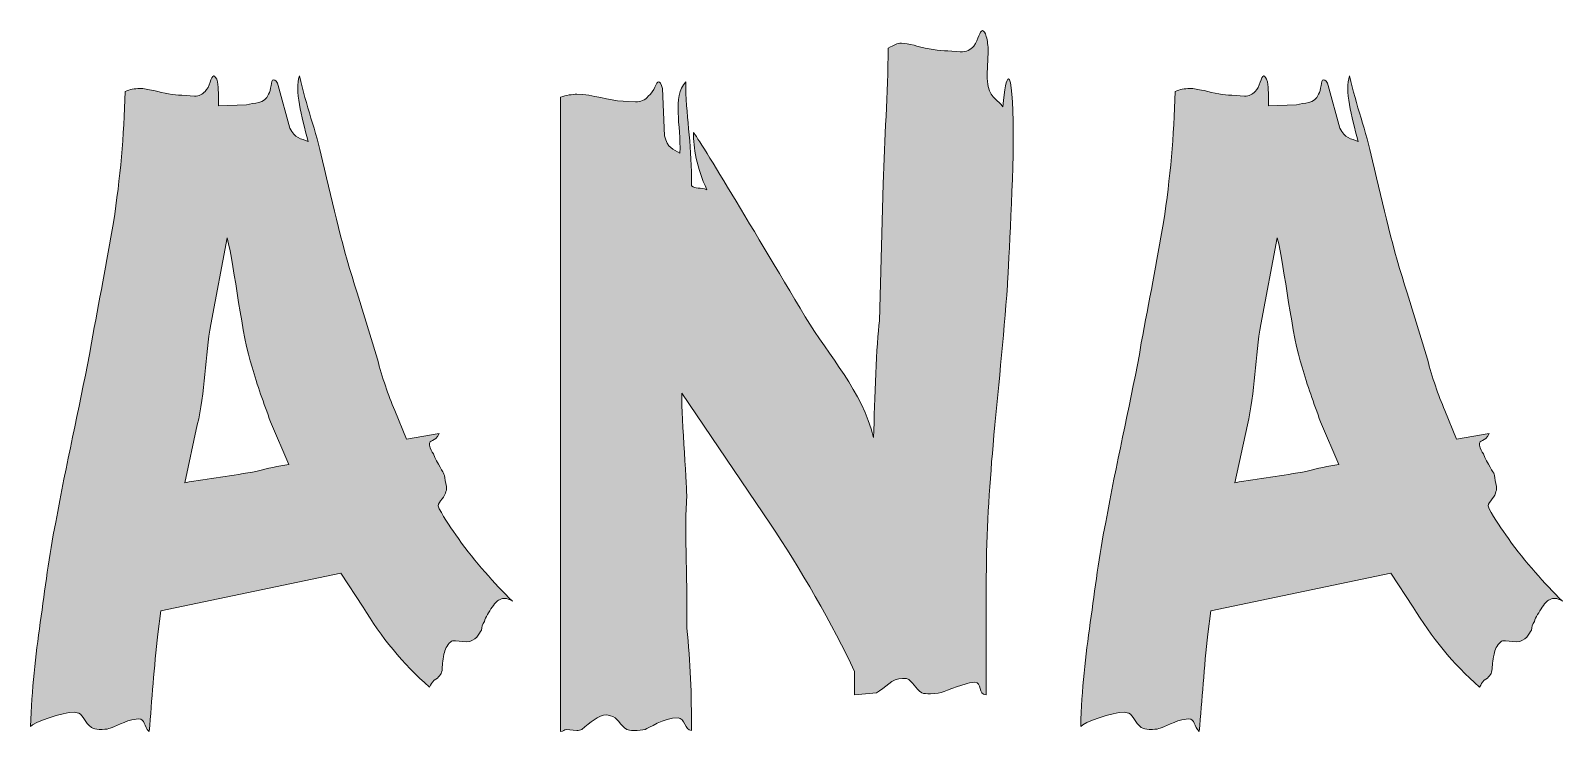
# Model space of a CAD drawing. Header units: inches. Extents: x -2159 to 3042, y -1353 to -29.
# Drawn here: x 689 to 863.9, y -1302.8 to -1222.8 of the extents above; entities that cross this region are included whole.
import ezdxf

# ---------------------------------------------------------------- set-up
doc = ezdxf.new("R2010")
doc.units = ezdxf.units.IN
doc.header["$MEASUREMENT"] = 0
doc.layers.add('Layer 1', color=7, linetype='Continuous')

# ---------------------------------------------------------------- blocks, each defined once
blk = doc.blocks.new('block 74')
at = {"layer": 'Layer 1', "true_color": 0x4a4849}
h = blk.add_hatch(color=59, dxfattribs=at)
h.dxf.hatch_style = 2
edge = h.paths.add_edge_path()
edge.add_spline(control_points=[(800.67, -1228.29), (801, -1228.29), (801.22, -1230.93), (801.22, -1234.34), (801.22, -1241.05), (800.56, -1250.73), (800.56, -1251.83), (800.12, -1257.99), (799.46, -1263.93), (798.91, -1270.09), (798.47, -1275.26), (798.14, -1279.99), (798.14, -1285.16), (798.14, -1285.16), (798.14, -1298.58), (798.14, -1298.58), (797.15, -1298.58), (797.7, -1297.15), (796.82, -1297.15), (796.38, -1297.15), (796.05, -1297.26), (795.72, -1297.37), (793.08, -1298.14), (793.3, -1298.47), (791.76, -1298.47), (791.32, -1298.47), (790.99, -1298.47), (790.77, -1298.36), (790, -1297.92), (789.78, -1297.04), (789.01, -1296.71), (789.01, -1296.71), (788.57, -1296.71), (788.57, -1296.71), (787.36, -1296.71), (786.59, -1297.81), (785.6, -1298.36), (785.6, -1298.36), (783.07, -1298.58), (783.07, -1298.58), (783.07, -1298.58), (783.07, -1295.94), (783.07, -1295.94), (780.76, -1290.77), (776.69, -1283.84), (773.5, -1279.11), (773.5, -1279.11), (763.38, -1264.15), (763.38, -1264.15), (763.27, -1265.47), (763.93, -1274.49), (763.93, -1275.81), (763.71, -1280.21), (763.93, -1282.85), (763.93, -1286.92), (763.93, -1286.92), (763.93, -1290.99), (763.93, -1290.99), (764.37, -1294.84), (764.48, -1298.58), (764.48, -1302.65), (763.71, -1302.65), (763.71, -1301.22), (762.94, -1301.22), (761.29, -1301.22), (759.53, -1302.43), (759.2, -1302.54), (758.87, -1302.65), (758.43, -1302.65), (757.88, -1302.65), (757.55, -1302.65), (757.22, -1302.65), (757.11, -1302.54), (756.34, -1302.1), (756.01, -1301.11), (755.24, -1301), (755.24, -1301), (754.8, -1300.89), (754.8, -1300.89), (753.81, -1300.89), (752.93, -1301.77), (751.94, -1302.54), (751.83, -1302.65), (751.61, -1302.65), (751.39, -1302.65), (751.39, -1302.65), (750.18, -1302.54), (750.18, -1302.54), (749.85, -1302.54), (749.96, -1302.76), (749.52, -1302.76), (749.52, -1302.76), (749.52, -1230.38), (749.52, -1230.38), (750.18, -1230.16), (750.84, -1230.05), (751.39, -1230.05), (753.26, -1230.05), (755.02, -1230.82), (756.67, -1230.82), (756.67, -1230.82), (758.1, -1230.93), (758.1, -1230.93), (758.65, -1230.93), (759.2, -1230.71), (759.53, -1230.27), (760.3, -1229.72), (760.41, -1228.62), (760.74, -1228.62), (760.85, -1228.62), (760.96, -1228.84), (761.18, -1229.39), (761.18, -1229.39), (761.4, -1234.78), (761.4, -1234.78), (761.73, -1236.21), (762.39, -1236.32), (763.16, -1236.76), (763.27, -1233.57), (762.28, -1230.38), (763.82, -1228.62), (763.82, -1232.25), (764.48, -1235.66), (764.48, -1239.62), (764.48, -1239.62), (764.48, -1240.5), (764.48, -1240.5), (764.92, -1240.94), (765.47, -1240.61), (766.24, -1240.94), (765.03, -1238.41), (764.7, -1236.1), (764.7, -1234.45), (764.37, -1233.57), (771.19, -1244.9), (777.46, -1255.46), (780.21, -1259.97), (783.95, -1263.93), (785.27, -1269.21), (785.38, -1264.92), (785.6, -1258.54), (785.93, -1255.9), (785.93, -1255.9), (786.37, -1240.28), (786.37, -1240.28), (786.48, -1235.11), (786.92, -1230.05), (786.92, -1224.77), (787.69, -1224.44), (787.91, -1224.22), (788.46, -1224.22), (788.79, -1224.22), (789.34, -1224.33), (789.89, -1224.44), (789.89, -1224.44), (790.22, -1224.55), (790.22, -1224.55), (791.43, -1224.88), (792.75, -1225.1), (793.74, -1225.1), (793.74, -1225.1), (795.17, -1225.21), (795.17, -1225.21), (795.83, -1225.21), (796.38, -1224.99), (796.71, -1224.55), (797.26, -1223.78), (797.37, -1222.79), (797.7, -1222.79), (797.81, -1222.79), (798.03, -1223.01), (798.14, -1223.45), (798.25, -1224), (798.36, -1224.44), (798.36, -1225.21), (798.36, -1225.21), (798.25, -1227.74), (798.25, -1227.74), (798.25, -1228.4), (798.25, -1228.84), (798.36, -1229.17), (798.69, -1230.6), (799.57, -1230.71), (800.01, -1231.48), (800.23, -1229.39), (800.45, -1228.29), (800.67, -1228.29)], knot_values=[0, 0, 0, 0, 1, 1, 1, 2, 2, 2, 3, 3, 3, 4, 4, 4, 5, 5, 5, 6, 6, 6, 7, 7, 7, 8, 8, 8, 9, 9, 9, 10, 10, 10, 11, 11, 11, 12, 12, 12, 13, 13, 13, 14, 14, 14, 15, 15, 15, 16, 16, 16, 17, 17, 17, 18, 18, 18, 19, 19, 19, 20, 20, 20, 21, 21, 21, 22, 22, 22, 23, 23, 23, 24, 24, 24, 25, 25, 25, 26, 26, 26, 27, 27, 27, 28, 28, 28, 29, 29, 29, 30, 30, 30, 31, 31, 31, 32, 32, 32, 33, 33, 33, 34, 34, 34, 35, 35, 35, 36, 36, 36, 37, 37, 37, 38, 38, 38, 39, 39, 39, 40, 40, 40, 41, 41, 41, 42, 42, 42, 43, 43, 43, 44, 44, 44, 45, 45, 45, 46, 46, 46, 47, 47, 47, 48, 48, 48, 49, 49, 49, 50, 50, 50, 51, 51, 51, 52, 52, 52, 53, 53, 53, 54, 54, 54, 55, 55, 55, 56, 56, 56, 57, 57, 57, 58, 58, 58, 59, 59, 59, 60, 60, 60, 61, 61, 61, 62, 62, 62, 62], degree=3, periodic=1)
h = blk.add_hatch(color=59, dxfattribs=at)
h.dxf.hatch_style = 2
edge = h.paths.add_edge_path()
edge.add_spline(control_points=[(744.02, -1287.91), (743.69, -1287.69), (743.36, -1287.58), (743.25, -1287.58), (742.92, -1287.58), (742.81, -1287.58), (742.7, -1287.69), (742.26, -1287.8), (742.15, -1288.02), (741.71, -1288.57), (741.38, -1289.12), (740.94, -1289.78), (740.83, -1290.22), (740.61, -1290.55), (740.5, -1290.88), (740.5, -1291.21), (740.17, -1291.54), (739.95, -1292.53), (738.74, -1292.53), (738.74, -1292.53), (737.53, -1292.42), (737.53, -1292.42), (737.2, -1292.42), (737.09, -1292.42), (736.98, -1292.53), (736.54, -1292.97), (736.32, -1293.41), (736.21, -1293.96), (736.1, -1294.73), (735.99, -1295.28), (735.99, -1295.83), (735.88, -1296.27), (735.66, -1296.6), (735.11, -1296.93), (734.78, -1297.26), (734.78, -1297.37), (734.56, -1297.7), (731.48, -1295.06), (729.06, -1291.98), (726.97, -1288.57), (726.97, -1288.57), (724.44, -1284.72), (724.44, -1284.72), (724.44, -1284.72), (703.87, -1289.01), (703.87, -1289.01), (703.87, -1289.01), (703.54, -1291.65), (703.54, -1291.65), (703.1, -1295.5), (702.88, -1299.13), (702.55, -1302.76), (701.89, -1302.21), (702.11, -1301.33), (701.34, -1301.33), (701.34, -1301.33), (700.57, -1301.44), (700.57, -1301.44), (699.36, -1301.77), (698.26, -1302.43), (697.93, -1302.43), (697.71, -1302.54), (697.38, -1302.54), (696.83, -1302.54), (696.5, -1302.54), (696.17, -1302.43), (695.95, -1302.32), (695.18, -1301.77), (695.07, -1301), (694.52, -1300.67), (694.52, -1300.67), (693.97, -1300.56), (693.97, -1300.56), (692.76, -1300.56), (689.24, -1301.77), (689.02, -1302.21), (689.13, -1297.92), (689.57, -1294.18), (690.12, -1290.33), (690.67, -1286.48), (691.11, -1282.74), (691.88, -1278.89), (693.09, -1272.29), (694.52, -1266.02), (695.73, -1259.75), (695.73, -1259.75), (695.95, -1258.43), (695.95, -1258.43), (696.83, -1253.7), (697.71, -1249.19), (698.48, -1244.68), (699.25, -1239.51), (699.69, -1234.89), (699.8, -1229.72), (700.35, -1229.5), (700.9, -1229.39), (701.45, -1229.39), (702, -1229.39), (702.33, -1229.5), (703.1, -1229.61), (704.31, -1229.94), (705.3, -1230.16), (706.29, -1230.16), (706.29, -1230.16), (707.72, -1230.27), (707.72, -1230.27), (708.27, -1230.27), (708.6, -1230.05), (708.93, -1229.72), (709.48, -1229.28), (709.59, -1227.96), (709.92, -1227.96), (710.03, -1227.96), (710.25, -1228.18), (710.36, -1228.62), (710.47, -1229.5), (710.47, -1230.16), (710.47, -1231.37), (710.47, -1231.37), (713.66, -1231.26), (713.66, -1231.26), (714.54, -1230.93), (715.75, -1231.26), (716.19, -1230.05), (716.52, -1229.61), (716.41, -1228.4), (716.74, -1228.4), (716.96, -1228.4), (717.18, -1228.62), (717.29, -1229.06), (717.29, -1229.06), (718.61, -1233.9), (718.61, -1233.9), (719.16, -1235.11), (719.93, -1235.11), (720.7, -1235.44), (719.93, -1232.47), (719.16, -1229.61), (719.71, -1227.96), (720.48, -1231.37), (721.58, -1234.12), (722.35, -1237.64), (723.56, -1242.81), (724.66, -1247.76), (726.31, -1252.71), (726.31, -1252.71), (728.62, -1260.3), (728.62, -1260.3), (729.17, -1262.39), (729.83, -1264.37), (730.6, -1266.13), (730.6, -1266.13), (731.92, -1269.43), (731.92, -1269.43), (731.92, -1269.43), (735.66, -1268.77), (735.66, -1268.77), (735.22, -1269.87), (734.45, -1269.32), (734.56, -1270.09), (734.67, -1270.53), (734.78, -1270.86), (735, -1271.08), (735.44, -1272.18), (736.21, -1273.28), (736.21, -1273.39), (736.32, -1273.61), (736.32, -1273.94), (736.43, -1274.49), (736.54, -1274.93), (736.54, -1275.26), (736.43, -1275.37), (736.43, -1275.92), (735.55, -1276.58), (735.55, -1277.02), (735.55, -1277.02), (735.66, -1277.35), (735.66, -1277.35), (736.32, -1278.56), (737.09, -1279.66), (737.86, -1280.76), (739.84, -1283.51), (741.93, -1285.82), (744.02, -1287.91)], knot_values=[0, 0, 0, 0, 1, 1, 1, 2, 2, 2, 3, 3, 3, 4, 4, 4, 5, 5, 5, 6, 6, 6, 7, 7, 7, 8, 8, 8, 9, 9, 9, 10, 10, 10, 11, 11, 11, 12, 12, 12, 13, 13, 13, 14, 14, 14, 15, 15, 15, 16, 16, 16, 17, 17, 17, 18, 18, 18, 19, 19, 19, 20, 20, 20, 21, 21, 21, 22, 22, 22, 23, 23, 23, 24, 24, 24, 25, 25, 25, 26, 26, 26, 27, 27, 27, 28, 28, 28, 29, 29, 29, 30, 30, 30, 31, 31, 31, 32, 32, 32, 33, 33, 33, 34, 34, 34, 35, 35, 35, 36, 36, 36, 37, 37, 37, 38, 38, 38, 39, 39, 39, 40, 40, 40, 41, 41, 41, 42, 42, 42, 43, 43, 43, 44, 44, 44, 45, 45, 45, 46, 46, 46, 47, 47, 47, 48, 48, 48, 49, 49, 49, 50, 50, 50, 51, 51, 51, 52, 52, 52, 53, 53, 53, 54, 54, 54, 55, 55, 55, 56, 56, 56, 57, 57, 57, 58, 58, 58, 59, 59, 59, 60, 60, 60, 61, 61, 61, 61], degree=3, periodic=1)
edge = h.paths.add_edge_path()
edge.add_spline(control_points=[(714.87, -1273.06), (716.08, -1272.73), (717.29, -1272.51), (718.5, -1272.29), (718.5, -1272.29), (716.41, -1267.45), (716.41, -1267.45), (715.64, -1265.25), (714.87, -1263.27), (714.32, -1261.18), (713.11, -1257.77), (712.34, -1249.85), (711.46, -1246.44), (711.46, -1246.44), (709.59, -1256.34), (709.59, -1256.34), (708.93, -1259.75), (708.93, -1264.26), (708.05, -1267.78), (708.05, -1267.78), (706.62, -1274.38), (706.62, -1274.38), (709.37, -1273.94), (712.01, -1273.61), (714.87, -1273.06)], knot_values=[0, 0, 0, 0, 1, 1, 1, 2, 2, 2, 3, 3, 3, 4, 4, 4, 5, 5, 5, 6, 6, 6, 7, 7, 7, 8, 8, 8, 8], degree=3, periodic=1)
h = blk.add_hatch(color=59, dxfattribs=at)
h.dxf.hatch_style = 2
edge = h.paths.add_edge_path()
edge.add_spline(control_points=[(863.92, -1287.91), (863.58, -1287.69), (863.25, -1287.58), (863.15, -1287.58), (862.82, -1287.58), (862.71, -1287.58), (862.59, -1287.69), (862.16, -1287.8), (862.04, -1288.02), (861.61, -1288.57), (861.28, -1289.12), (860.83, -1289.78), (860.73, -1290.22), (860.5, -1290.55), (860.4, -1290.88), (860.4, -1291.21), (860.07, -1291.54), (859.84, -1292.53), (858.63, -1292.53), (858.63, -1292.53), (857.42, -1292.42), (857.42, -1292.42), (857.09, -1292.42), (856.99, -1292.42), (856.88, -1292.53), (856.44, -1292.97), (856.21, -1293.41), (856.11, -1293.96), (856, -1294.73), (855.88, -1295.28), (855.88, -1295.83), (855.78, -1296.27), (855.55, -1296.6), (855, -1296.93), (854.67, -1297.26), (854.67, -1297.37), (854.46, -1297.7), (851.38, -1295.06), (848.96, -1291.98), (846.87, -1288.57), (846.87, -1288.57), (844.33, -1284.72), (844.33, -1284.72), (844.33, -1284.72), (823.76, -1289.01), (823.76, -1289.01), (823.76, -1289.01), (823.43, -1291.65), (823.43, -1291.65), (823, -1295.5), (822.78, -1299.13), (822.45, -1302.76), (821.79, -1302.21), (822, -1301.33), (821.24, -1301.33), (821.24, -1301.33), (820.46, -1301.44), (820.46, -1301.44), (819.25, -1301.77), (818.16, -1302.43), (817.83, -1302.43), (817.6, -1302.54), (817.28, -1302.54), (816.72, -1302.54), (816.39, -1302.54), (816.06, -1302.43), (815.84, -1302.32), (815.08, -1301.77), (814.96, -1301), (814.42, -1300.67), (814.42, -1300.67), (813.87, -1300.56), (813.87, -1300.56), (812.66, -1300.56), (809.13, -1301.77), (808.92, -1302.21), (809.02, -1297.92), (809.46, -1294.18), (810.01, -1290.33), (810.56, -1286.48), (811, -1282.74), (811.77, -1278.89), (812.99, -1272.29), (814.42, -1266.02), (815.62, -1259.75), (815.62, -1259.75), (815.84, -1258.43), (815.84, -1258.43), (816.72, -1253.7), (817.6, -1249.19), (818.38, -1244.68), (819.14, -1239.51), (819.58, -1234.89), (819.7, -1229.72), (820.25, -1229.5), (820.79, -1229.39), (821.34, -1229.39), (821.89, -1229.39), (822.22, -1229.5), (823, -1229.61), (824.21, -1229.94), (825.2, -1230.16), (826.18, -1230.16), (826.18, -1230.16), (827.62, -1230.27), (827.62, -1230.27), (828.17, -1230.27), (828.5, -1230.05), (828.83, -1229.72), (829.38, -1229.28), (829.49, -1227.96), (829.82, -1227.96), (829.92, -1227.96), (830.14, -1228.18), (830.25, -1228.62), (830.37, -1229.5), (830.37, -1230.16), (830.37, -1231.37), (830.37, -1231.37), (833.55, -1231.26), (833.55, -1231.26), (834.43, -1230.93), (835.64, -1231.26), (836.08, -1230.05), (836.42, -1229.61), (836.3, -1228.4), (836.63, -1228.4), (836.86, -1228.4), (837.08, -1228.62), (837.18, -1229.06), (837.18, -1229.06), (838.5, -1233.9), (838.5, -1233.9), (839.05, -1235.11), (839.83, -1235.11), (840.59, -1235.44), (839.83, -1232.47), (839.05, -1229.61), (839.61, -1227.96), (840.38, -1231.37), (841.47, -1234.12), (842.25, -1237.64), (843.46, -1242.81), (844.55, -1247.76), (846.21, -1252.71), (846.21, -1252.71), (848.51, -1260.3), (848.51, -1260.3), (849.07, -1262.39), (849.72, -1264.37), (850.5, -1266.13), (850.5, -1266.13), (851.82, -1269.43), (851.82, -1269.43), (851.82, -1269.43), (855.55, -1268.77), (855.55, -1268.77), (855.12, -1269.87), (854.34, -1269.32), (854.46, -1270.09), (854.57, -1270.53), (854.67, -1270.86), (854.9, -1271.08), (855.33, -1272.18), (856.11, -1273.28), (856.11, -1273.39), (856.21, -1273.61), (856.21, -1273.94), (856.33, -1274.49), (856.44, -1274.93), (856.44, -1275.26), (856.33, -1275.37), (856.33, -1275.92), (855.45, -1276.58), (855.45, -1277.02), (855.45, -1277.02), (855.55, -1277.35), (855.55, -1277.35), (856.21, -1278.56), (856.99, -1279.66), (857.75, -1280.76), (859.74, -1283.51), (861.83, -1285.82), (863.92, -1287.91)], knot_values=[0, 0, 0, 0, 1, 1, 1, 2, 2, 2, 3, 3, 3, 4, 4, 4, 5, 5, 5, 6, 6, 6, 7, 7, 7, 8, 8, 8, 9, 9, 9, 10, 10, 10, 11, 11, 11, 12, 12, 12, 13, 13, 13, 14, 14, 14, 15, 15, 15, 16, 16, 16, 17, 17, 17, 18, 18, 18, 19, 19, 19, 20, 20, 20, 21, 21, 21, 22, 22, 22, 23, 23, 23, 24, 24, 24, 25, 25, 25, 26, 26, 26, 27, 27, 27, 28, 28, 28, 29, 29, 29, 30, 30, 30, 31, 31, 31, 32, 32, 32, 33, 33, 33, 34, 34, 34, 35, 35, 35, 36, 36, 36, 37, 37, 37, 38, 38, 38, 39, 39, 39, 40, 40, 40, 41, 41, 41, 42, 42, 42, 43, 43, 43, 44, 44, 44, 45, 45, 45, 46, 46, 46, 47, 47, 47, 48, 48, 48, 49, 49, 49, 50, 50, 50, 51, 51, 51, 52, 52, 52, 53, 53, 53, 54, 54, 54, 55, 55, 55, 56, 56, 56, 57, 57, 57, 58, 58, 58, 59, 59, 59, 60, 60, 60, 61, 61, 61, 61], degree=3, periodic=1)
edge = h.paths.add_edge_path()
edge.add_spline(control_points=[(834.76, -1273.06), (835.97, -1272.73), (837.18, -1272.51), (838.39, -1272.29), (838.39, -1272.29), (836.3, -1267.45), (836.3, -1267.45), (835.54, -1265.25), (834.76, -1263.27), (834.21, -1261.18), (833, -1257.77), (832.24, -1249.85), (831.36, -1246.44), (831.36, -1246.44), (829.49, -1256.34), (829.49, -1256.34), (828.83, -1259.75), (828.83, -1264.26), (827.95, -1267.78), (827.95, -1267.78), (826.51, -1274.38), (826.51, -1274.38), (829.26, -1273.94), (831.91, -1273.61), (834.76, -1273.06)], knot_values=[0, 0, 0, 0, 1, 1, 1, 2, 2, 2, 3, 3, 3, 4, 4, 4, 5, 5, 5, 6, 6, 6, 7, 7, 7, 8, 8, 8, 8], degree=3, periodic=1)
at = {"layer": 'Layer 1', "lineweight": 0}
for points, knots in [([(800.67, -1228.29), (801, -1228.29), (801.22, -1230.93), (801.22, -1234.34), (801.22, -1241.05), (800.56, -1250.73), (800.56, -1251.83), (800.12, -1257.99), (799.46, -1263.93), (798.91, -1270.09), (798.47, -1275.26), (798.14, -1279.99), (798.14, -1285.16), (798.14, -1285.16), (798.14, -1298.58), (798.14, -1298.58), (797.15, -1298.58), (797.7, -1297.15), (796.82, -1297.15), (796.38, -1297.15), (796.05, -1297.26), (795.72, -1297.37), (793.08, -1298.14), (793.3, -1298.47), (791.76, -1298.47), (791.32, -1298.47), (790.99, -1298.47), (790.77, -1298.36), (790, -1297.92), (789.78, -1297.04), (789.01, -1296.71), (789.01, -1296.71), (788.57, -1296.71), (788.57, -1296.71), (787.36, -1296.71), (786.59, -1297.81), (785.6, -1298.36), (785.6, -1298.36), (783.07, -1298.58), (783.07, -1298.58), (783.07, -1298.58), (783.07, -1295.94), (783.07, -1295.94), (780.76, -1290.77), (776.69, -1283.84), (773.5, -1279.11), (773.5, -1279.11), (763.38, -1264.15), (763.38, -1264.15), (763.27, -1265.47), (763.93, -1274.49), (763.93, -1275.81), (763.71, -1280.21), (763.93, -1282.85), (763.93, -1286.92), (763.93, -1286.92), (763.93, -1290.99), (763.93, -1290.99), (764.37, -1294.84), (764.48, -1298.58), (764.48, -1302.65), (763.71, -1302.65), (763.71, -1301.22), (762.94, -1301.22), (761.29, -1301.22), (759.53, -1302.43), (759.2, -1302.54), (758.87, -1302.65), (758.43, -1302.65), (757.88, -1302.65), (757.55, -1302.65), (757.22, -1302.65), (757.11, -1302.54), (756.34, -1302.1), (756.01, -1301.11), (755.24, -1301), (755.24, -1301), (754.8, -1300.89), (754.8, -1300.89), (753.81, -1300.89), (752.93, -1301.77), (751.94, -1302.54), (751.83, -1302.65), (751.61, -1302.65), (751.39, -1302.65), (751.39, -1302.65), (750.18, -1302.54), (750.18, -1302.54), (749.85, -1302.54), (749.96, -1302.76), (749.52, -1302.76), (749.52, -1302.76), (749.52, -1230.38), (749.52, -1230.38), (750.18, -1230.16), (750.84, -1230.05), (751.39, -1230.05), (753.26, -1230.05), (755.02, -1230.82), (756.67, -1230.82), (756.67, -1230.82), (758.1, -1230.93), (758.1, -1230.93), (758.65, -1230.93), (759.2, -1230.71), (759.53, -1230.27), (760.3, -1229.72), (760.41, -1228.62), (760.74, -1228.62), (760.85, -1228.62), (760.96, -1228.84), (761.18, -1229.39), (761.18, -1229.39), (761.4, -1234.78), (761.4, -1234.78), (761.73, -1236.21), (762.39, -1236.32), (763.16, -1236.76), (763.27, -1233.57), (762.28, -1230.38), (763.82, -1228.62), (763.82, -1232.25), (764.48, -1235.66), (764.48, -1239.62), (764.48, -1239.62), (764.48, -1240.5), (764.48, -1240.5), (764.92, -1240.94), (765.47, -1240.61), (766.24, -1240.94), (765.03, -1238.41), (764.7, -1236.1), (764.7, -1234.45), (764.37, -1233.57), (771.19, -1244.9), (777.46, -1255.46), (780.21, -1259.97), (783.95, -1263.93), (785.27, -1269.21), (785.38, -1264.92), (785.6, -1258.54), (785.93, -1255.9), (785.93, -1255.9), (786.37, -1240.28), (786.37, -1240.28), (786.48, -1235.11), (786.92, -1230.05), (786.92, -1224.77), (787.69, -1224.44), (787.91, -1224.22), (788.46, -1224.22), (788.79, -1224.22), (789.34, -1224.33), (789.89, -1224.44), (789.89, -1224.44), (790.22, -1224.55), (790.22, -1224.55), (791.43, -1224.88), (792.75, -1225.1), (793.74, -1225.1), (793.74, -1225.1), (795.17, -1225.21), (795.17, -1225.21), (795.83, -1225.21), (796.38, -1224.99), (796.71, -1224.55), (797.26, -1223.78), (797.37, -1222.79), (797.7, -1222.79), (797.81, -1222.79), (798.03, -1223.01), (798.14, -1223.45), (798.25, -1224), (798.36, -1224.44), (798.36, -1225.21), (798.36, -1225.21), (798.25, -1227.74), (798.25, -1227.74), (798.25, -1228.4), (798.25, -1228.84), (798.36, -1229.17), (798.69, -1230.6), (799.57, -1230.71), (800.01, -1231.48), (800.23, -1229.39), (800.45, -1228.29), (800.67, -1228.29)], [0, 0, 0, 0, 1, 1, 1, 2, 2, 2, 3, 3, 3, 4, 4, 4, 5, 5, 5, 6, 6, 6, 7, 7, 7, 8, 8, 8, 9, 9, 9, 10, 10, 10, 11, 11, 11, 12, 12, 12, 13, 13, 13, 14, 14, 14, 15, 15, 15, 16, 16, 16, 17, 17, 17, 18, 18, 18, 19, 19, 19, 20, 20, 20, 21, 21, 21, 22, 22, 22, 23, 23, 23, 24, 24, 24, 25, 25, 25, 26, 26, 26, 27, 27, 27, 28, 28, 28, 29, 29, 29, 30, 30, 30, 31, 31, 31, 32, 32, 32, 33, 33, 33, 34, 34, 34, 35, 35, 35, 36, 36, 36, 37, 37, 37, 38, 38, 38, 39, 39, 39, 40, 40, 40, 41, 41, 41, 42, 42, 42, 43, 43, 43, 44, 44, 44, 45, 45, 45, 46, 46, 46, 47, 47, 47, 48, 48, 48, 49, 49, 49, 50, 50, 50, 51, 51, 51, 52, 52, 52, 53, 53, 53, 54, 54, 54, 55, 55, 55, 56, 56, 56, 57, 57, 57, 58, 58, 58, 59, 59, 59, 60, 60, 60, 61, 61, 61, 62, 62, 62, 62]), ([(744.02, -1287.91), (743.69, -1287.69), (743.36, -1287.58), (743.25, -1287.58), (742.92, -1287.58), (742.81, -1287.58), (742.7, -1287.69), (742.26, -1287.8), (742.15, -1288.02), (741.71, -1288.57), (741.38, -1289.12), (740.94, -1289.78), (740.83, -1290.22), (740.61, -1290.55), (740.5, -1290.88), (740.5, -1291.21), (740.17, -1291.54), (739.95, -1292.53), (738.74, -1292.53), (738.74, -1292.53), (737.53, -1292.42), (737.53, -1292.42), (737.2, -1292.42), (737.09, -1292.42), (736.98, -1292.53), (736.54, -1292.97), (736.32, -1293.41), (736.21, -1293.96), (736.1, -1294.73), (735.99, -1295.28), (735.99, -1295.83), (735.88, -1296.27), (735.66, -1296.6), (735.11, -1296.93), (734.78, -1297.26), (734.78, -1297.37), (734.56, -1297.7), (731.48, -1295.06), (729.06, -1291.98), (726.97, -1288.57), (726.97, -1288.57), (724.44, -1284.72), (724.44, -1284.72), (724.44, -1284.72), (703.87, -1289.01), (703.87, -1289.01), (703.87, -1289.01), (703.54, -1291.65), (703.54, -1291.65), (703.1, -1295.5), (702.88, -1299.13), (702.55, -1302.76), (701.89, -1302.21), (702.11, -1301.33), (701.34, -1301.33), (701.34, -1301.33), (700.57, -1301.44), (700.57, -1301.44), (699.36, -1301.77), (698.26, -1302.43), (697.93, -1302.43), (697.71, -1302.54), (697.38, -1302.54), (696.83, -1302.54), (696.5, -1302.54), (696.17, -1302.43), (695.95, -1302.32), (695.18, -1301.77), (695.07, -1301), (694.52, -1300.67), (694.52, -1300.67), (693.97, -1300.56), (693.97, -1300.56), (692.76, -1300.56), (689.24, -1301.77), (689.02, -1302.21), (689.13, -1297.92), (689.57, -1294.18), (690.12, -1290.33), (690.67, -1286.48), (691.11, -1282.74), (691.88, -1278.89), (693.09, -1272.29), (694.52, -1266.02), (695.73, -1259.75), (695.73, -1259.75), (695.95, -1258.43), (695.95, -1258.43), (696.83, -1253.7), (697.71, -1249.19), (698.48, -1244.68), (699.25, -1239.51), (699.69, -1234.89), (699.8, -1229.72), (700.35, -1229.5), (700.9, -1229.39), (701.45, -1229.39), (702, -1229.39), (702.33, -1229.5), (703.1, -1229.61), (704.31, -1229.94), (705.3, -1230.16), (706.29, -1230.16), (706.29, -1230.16), (707.72, -1230.27), (707.72, -1230.27), (708.27, -1230.27), (708.6, -1230.05), (708.93, -1229.72), (709.48, -1229.28), (709.59, -1227.96), (709.92, -1227.96), (710.03, -1227.96), (710.25, -1228.18), (710.36, -1228.62), (710.47, -1229.5), (710.47, -1230.16), (710.47, -1231.37), (710.47, -1231.37), (713.66, -1231.26), (713.66, -1231.26), (714.54, -1230.93), (715.75, -1231.26), (716.19, -1230.05), (716.52, -1229.61), (716.41, -1228.4), (716.74, -1228.4), (716.96, -1228.4), (717.18, -1228.62), (717.29, -1229.06), (717.29, -1229.06), (718.61, -1233.9), (718.61, -1233.9), (719.16, -1235.11), (719.93, -1235.11), (720.7, -1235.44), (719.93, -1232.47), (719.16, -1229.61), (719.71, -1227.96), (720.48, -1231.37), (721.58, -1234.12), (722.35, -1237.64), (723.56, -1242.81), (724.66, -1247.76), (726.31, -1252.71), (726.31, -1252.71), (728.62, -1260.3), (728.62, -1260.3), (729.17, -1262.39), (729.83, -1264.37), (730.6, -1266.13), (730.6, -1266.13), (731.92, -1269.43), (731.92, -1269.43), (731.92, -1269.43), (735.66, -1268.77), (735.66, -1268.77), (735.22, -1269.87), (734.45, -1269.32), (734.56, -1270.09), (734.67, -1270.53), (734.78, -1270.86), (735, -1271.08), (735.44, -1272.18), (736.21, -1273.28), (736.21, -1273.39), (736.32, -1273.61), (736.32, -1273.94), (736.43, -1274.49), (736.54, -1274.93), (736.54, -1275.26), (736.43, -1275.37), (736.43, -1275.92), (735.55, -1276.58), (735.55, -1277.02), (735.55, -1277.02), (735.66, -1277.35), (735.66, -1277.35), (736.32, -1278.56), (737.09, -1279.66), (737.86, -1280.76), (739.84, -1283.51), (741.93, -1285.82), (744.02, -1287.91)], [0, 0, 0, 0, 1, 1, 1, 2, 2, 2, 3, 3, 3, 4, 4, 4, 5, 5, 5, 6, 6, 6, 7, 7, 7, 8, 8, 8, 9, 9, 9, 10, 10, 10, 11, 11, 11, 12, 12, 12, 13, 13, 13, 14, 14, 14, 15, 15, 15, 16, 16, 16, 17, 17, 17, 18, 18, 18, 19, 19, 19, 20, 20, 20, 21, 21, 21, 22, 22, 22, 23, 23, 23, 24, 24, 24, 25, 25, 25, 26, 26, 26, 27, 27, 27, 28, 28, 28, 29, 29, 29, 30, 30, 30, 31, 31, 31, 32, 32, 32, 33, 33, 33, 34, 34, 34, 35, 35, 35, 36, 36, 36, 37, 37, 37, 38, 38, 38, 39, 39, 39, 40, 40, 40, 41, 41, 41, 42, 42, 42, 43, 43, 43, 44, 44, 44, 45, 45, 45, 46, 46, 46, 47, 47, 47, 48, 48, 48, 49, 49, 49, 50, 50, 50, 51, 51, 51, 52, 52, 52, 53, 53, 53, 54, 54, 54, 55, 55, 55, 56, 56, 56, 57, 57, 57, 58, 58, 58, 59, 59, 59, 60, 60, 60, 61, 61, 61, 61]), ([(863.92, -1287.91), (863.58, -1287.69), (863.25, -1287.58), (863.15, -1287.58), (862.82, -1287.58), (862.71, -1287.58), (862.59, -1287.69), (862.16, -1287.8), (862.04, -1288.02), (861.61, -1288.57), (861.28, -1289.12), (860.83, -1289.78), (860.73, -1290.22), (860.5, -1290.55), (860.4, -1290.88), (860.4, -1291.21), (860.07, -1291.54), (859.84, -1292.53), (858.63, -1292.53), (858.63, -1292.53), (857.42, -1292.42), (857.42, -1292.42), (857.09, -1292.42), (856.99, -1292.42), (856.88, -1292.53), (856.44, -1292.97), (856.21, -1293.41), (856.11, -1293.96), (856, -1294.73), (855.88, -1295.28), (855.88, -1295.83), (855.78, -1296.27), (855.55, -1296.6), (855, -1296.93), (854.67, -1297.26), (854.67, -1297.37), (854.46, -1297.7), (851.38, -1295.06), (848.96, -1291.98), (846.87, -1288.57), (846.87, -1288.57), (844.33, -1284.72), (844.33, -1284.72), (844.33, -1284.72), (823.76, -1289.01), (823.76, -1289.01), (823.76, -1289.01), (823.43, -1291.65), (823.43, -1291.65), (823, -1295.5), (822.78, -1299.13), (822.45, -1302.76), (821.79, -1302.21), (822, -1301.33), (821.24, -1301.33), (821.24, -1301.33), (820.46, -1301.44), (820.46, -1301.44), (819.25, -1301.77), (818.16, -1302.43), (817.83, -1302.43), (817.6, -1302.54), (817.28, -1302.54), (816.72, -1302.54), (816.39, -1302.54), (816.06, -1302.43), (815.84, -1302.32), (815.08, -1301.77), (814.96, -1301), (814.42, -1300.67), (814.42, -1300.67), (813.87, -1300.56), (813.87, -1300.56), (812.66, -1300.56), (809.13, -1301.77), (808.92, -1302.21), (809.02, -1297.92), (809.46, -1294.18), (810.01, -1290.33), (810.56, -1286.48), (811, -1282.74), (811.77, -1278.89), (812.99, -1272.29), (814.42, -1266.02), (815.62, -1259.75), (815.62, -1259.75), (815.84, -1258.43), (815.84, -1258.43), (816.72, -1253.7), (817.6, -1249.19), (818.38, -1244.68), (819.14, -1239.51), (819.58, -1234.89), (819.7, -1229.72), (820.25, -1229.5), (820.79, -1229.39), (821.34, -1229.39), (821.89, -1229.39), (822.22, -1229.5), (823, -1229.61), (824.21, -1229.94), (825.2, -1230.16), (826.18, -1230.16), (826.18, -1230.16), (827.62, -1230.27), (827.62, -1230.27), (828.17, -1230.27), (828.5, -1230.05), (828.83, -1229.72), (829.38, -1229.28), (829.49, -1227.96), (829.82, -1227.96), (829.92, -1227.96), (830.14, -1228.18), (830.25, -1228.62), (830.37, -1229.5), (830.37, -1230.16), (830.37, -1231.37), (830.37, -1231.37), (833.55, -1231.26), (833.55, -1231.26), (834.43, -1230.93), (835.64, -1231.26), (836.08, -1230.05), (836.42, -1229.61), (836.3, -1228.4), (836.63, -1228.4), (836.86, -1228.4), (837.08, -1228.62), (837.18, -1229.06), (837.18, -1229.06), (838.5, -1233.9), (838.5, -1233.9), (839.05, -1235.11), (839.83, -1235.11), (840.59, -1235.44), (839.83, -1232.47), (839.05, -1229.61), (839.61, -1227.96), (840.38, -1231.37), (841.47, -1234.12), (842.25, -1237.64), (843.46, -1242.81), (844.55, -1247.76), (846.21, -1252.71), (846.21, -1252.71), (848.51, -1260.3), (848.51, -1260.3), (849.07, -1262.39), (849.72, -1264.37), (850.5, -1266.13), (850.5, -1266.13), (851.82, -1269.43), (851.82, -1269.43), (851.82, -1269.43), (855.55, -1268.77), (855.55, -1268.77), (855.12, -1269.87), (854.34, -1269.32), (854.46, -1270.09), (854.57, -1270.53), (854.67, -1270.86), (854.9, -1271.08), (855.33, -1272.18), (856.11, -1273.28), (856.11, -1273.39), (856.21, -1273.61), (856.21, -1273.94), (856.33, -1274.49), (856.44, -1274.93), (856.44, -1275.26), (856.33, -1275.37), (856.33, -1275.92), (855.45, -1276.58), (855.45, -1277.02), (855.45, -1277.02), (855.55, -1277.35), (855.55, -1277.35), (856.21, -1278.56), (856.99, -1279.66), (857.75, -1280.76), (859.74, -1283.51), (861.83, -1285.82), (863.92, -1287.91)], [0, 0, 0, 0, 1, 1, 1, 2, 2, 2, 3, 3, 3, 4, 4, 4, 5, 5, 5, 6, 6, 6, 7, 7, 7, 8, 8, 8, 9, 9, 9, 10, 10, 10, 11, 11, 11, 12, 12, 12, 13, 13, 13, 14, 14, 14, 15, 15, 15, 16, 16, 16, 17, 17, 17, 18, 18, 18, 19, 19, 19, 20, 20, 20, 21, 21, 21, 22, 22, 22, 23, 23, 23, 24, 24, 24, 25, 25, 25, 26, 26, 26, 27, 27, 27, 28, 28, 28, 29, 29, 29, 30, 30, 30, 31, 31, 31, 32, 32, 32, 33, 33, 33, 34, 34, 34, 35, 35, 35, 36, 36, 36, 37, 37, 37, 38, 38, 38, 39, 39, 39, 40, 40, 40, 41, 41, 41, 42, 42, 42, 43, 43, 43, 44, 44, 44, 45, 45, 45, 46, 46, 46, 47, 47, 47, 48, 48, 48, 49, 49, 49, 50, 50, 50, 51, 51, 51, 52, 52, 52, 53, 53, 53, 54, 54, 54, 55, 55, 55, 56, 56, 56, 57, 57, 57, 58, 58, 58, 59, 59, 59, 60, 60, 60, 61, 61, 61, 61]), ([(714.87, -1273.06), (716.08, -1272.73), (717.29, -1272.51), (718.5, -1272.29), (718.5, -1272.29), (716.41, -1267.45), (716.41, -1267.45), (715.64, -1265.25), (714.87, -1263.27), (714.32, -1261.18), (713.11, -1257.77), (712.34, -1249.85), (711.46, -1246.44), (711.46, -1246.44), (709.59, -1256.34), (709.59, -1256.34), (708.93, -1259.75), (708.93, -1264.26), (708.05, -1267.78), (708.05, -1267.78), (706.62, -1274.38), (706.62, -1274.38), (709.37, -1273.94), (712.01, -1273.61), (714.87, -1273.06)], [0, 0, 0, 0, 1, 1, 1, 2, 2, 2, 3, 3, 3, 4, 4, 4, 5, 5, 5, 6, 6, 6, 7, 7, 7, 8, 8, 8, 8]), ([(834.76, -1273.06), (835.97, -1272.73), (837.18, -1272.51), (838.39, -1272.29), (838.39, -1272.29), (836.3, -1267.45), (836.3, -1267.45), (835.54, -1265.25), (834.76, -1263.27), (834.21, -1261.18), (833, -1257.77), (832.24, -1249.85), (831.36, -1246.44), (831.36, -1246.44), (829.49, -1256.34), (829.49, -1256.34), (828.83, -1259.75), (828.83, -1264.26), (827.95, -1267.78), (827.95, -1267.78), (826.51, -1274.38), (826.51, -1274.38), (829.26, -1273.94), (831.91, -1273.61), (834.76, -1273.06)], [0, 0, 0, 0, 1, 1, 1, 2, 2, 2, 3, 3, 3, 4, 4, 4, 5, 5, 5, 6, 6, 6, 7, 7, 7, 8, 8, 8, 8])]:
    blk.add_open_spline(points, degree=3, knots=knots, dxfattribs=at)
blk = doc.blocks.new('block 71')
at = {"layer": 'Layer 1'}
blk.add_blockref('block 74', (0, 0), dxfattribs=at)

msp = doc.modelspace()

# ---------------------------------------------------------------- block references
at = {"layer": 'Layer 1'}
msp.add_blockref('block 71', (0, 0), dxfattribs=at)

doc.saveas('drawing.dxf')
